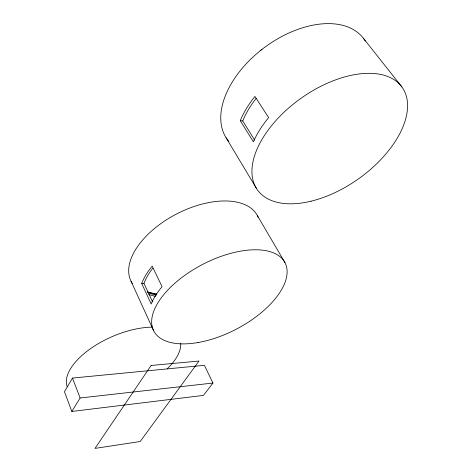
<?xml version="1.0" encoding="UTF-8"?>
<svg xmlns="http://www.w3.org/2000/svg" width="472" height="472" viewBox="0 0 472 472"><rect width="100%" height="100%" fill="white"/><g stroke="black" fill="none" stroke-linecap="round" stroke-linejoin="round"><path stroke-width="0.71" d="M72.499 378.066L64.452 391.683L71.809 411.454L203.456 395.4L212.943 383.04L204.382 365.304L72.499 378.066L80.098 397.984L71.809 411.454M260.674 50.404L261.936 49.407M80.098 397.984L212.943 383.04M141.689 283.495A72.493 37.825 -27.5 0 1 152.208 266.12L162.079 286.722A73.62 36.816 -27.5 0 0 151.205 303.986L141.689 283.495L143.972 283.436A69.939 36.48 -27.5 0 1 152.739 268.273M240.26 120.673L253.387 141.801A88.205 49.831 -35.5 0 1 268.645 117.581L254.927 96.441A86.636 50.911 -36 0 0 240.26 120.673L242.738 120.95L254.727 140.178M156.663 294.174L147.594 292.009A68.694 37.559 -27.5 0 0 156.781 294.233M148.928 294.516L150.108 294.923A68.812 37.441 -27.5 0 0 155.589 296.28M147.907 292.599L150.45 293.543A67.52 36.775 -27.5 0 0 156.61 295.059M363.735 38.716L401.861 86.913M226.094 137.753L256.567 188.599M257.346 215.551L284.929 262.568M143.972 283.436L152.586 301.903M131.01 281.17L153.671 330.778M132.361 283.495A71.183 38.928 -27.5 0 1 175.861 214.353A71.183 38.928 -27.5 0 1 258.219 217.374M180.723 343.533A61.124 28.827 -23.5 0 1 167.188 368.821M67.166 386.651A61.124 28.827 -23.5 0 1 91.025 348.324A61.124 28.827 -23.5 0 1 152.58 327.12M228.82 141.47A84.824 52.067 -36.6 0 1 265.004 47.088A84.824 52.067 -36.6 0 1 365.251 40.964M242.738 120.95A83.573 49.106 -36 0 1 256.249 98.264M151.117 365.476L94.996 448.4L140.208 441.503L199.001 361.033L151.117 365.476M198.087 342.53A73.962 36.497 -27.5 0 0 285.725 264.279A73.962 36.497 -27.5 0 0 174.345 283.702A73.962 36.497 -27.5 0 0 198.087 342.53M311.095 201.184A88.689 49.483 -35.3 0 0 404.504 91.332A88.689 49.483 -35.3 0 0 273.666 123.133A88.689 49.483 -35.3 0 0 311.095 201.184"/></g></svg>
